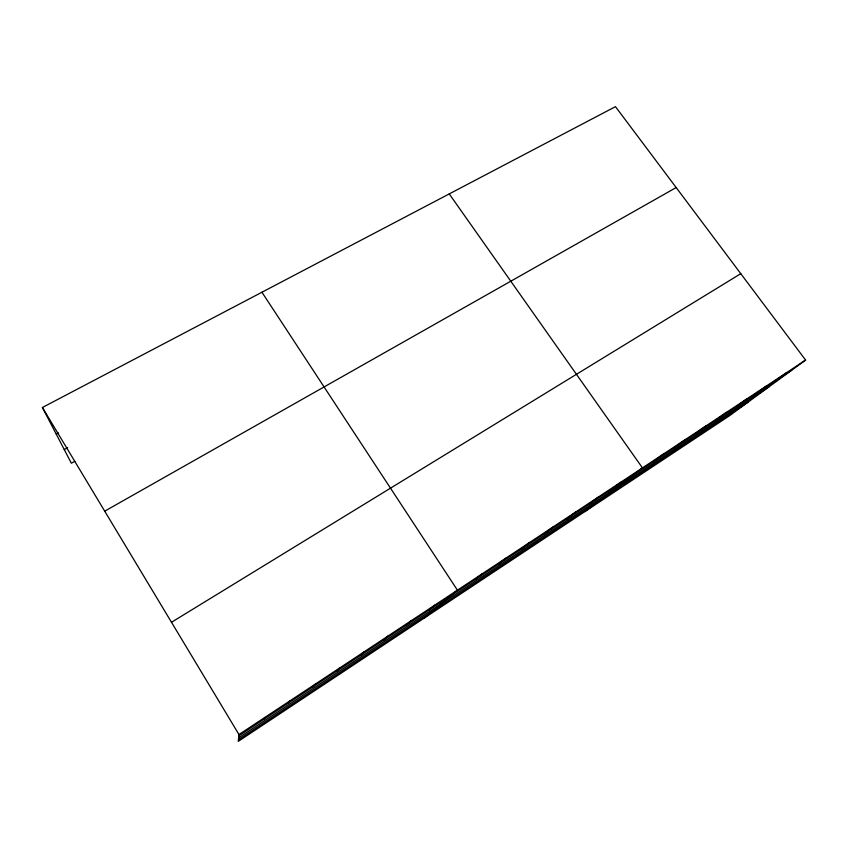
<?xml version="1.0" encoding="UTF-8"?>
<svg xmlns="http://www.w3.org/2000/svg" width="848" height="848" viewBox="0 0 848 848"><rect width="100%" height="100%" fill="white"/><g stroke="black" fill="none" stroke-linecap="round" stroke-linejoin="round"><path stroke-width="1.27" d="M42.4 407.485L238.966 734.538L238.277 741.353L729.216 415.933L805.6 360.071L615.468 106.647L42.4 407.485L71.349 463.209L74.804 461.333M263.94 719.21L264.82 717.45M288.649 702.865L290.26 700.639M312.976 686.785L315.297 684.092M336.921 670.948L339.931 667.811M360.495 655.356L364.174 651.794M383.72 640.007L388.034 636.021M406.584 624.891L411.524 620.503M429.109 609.988L434.653 605.218M424.223 618.097L457.422 590.166L261.937 292.231M475.145 579.544L481.897 573.99M498.624 564.026L505.959 558.09M521.721 548.762L529.64 542.444M544.448 533.731L552.928 527.053M566.824 518.934L575.845 511.906M588.862 504.359L598.402 497.002M610.549 490.017L620.588 482.342M584.94 511.567L642.434 467.895L449.239 193.906M652.939 461.99L663.942 453.691M673.662 448.285L685.12 439.699M694.067 434.791L705.971 425.919M714.175 421.498L726.503 412.351M733.986 408.397L746.728 398.984M753.512 395.497L766.645 385.819M772.74 382.777L786.266 372.855M238.638 737.813L769.412 386.54M238.447 739.689L748.233 402.026M238.966 734.538L805.6 360.071M238.839 735.81L791.703 370.237M171.497 622.273L740.781 273.681M104.717 511.164L676.174 187.556M64.247 449.546L67.67 447.691M56.265 434.165L58.544 432.936"/></g></svg>
